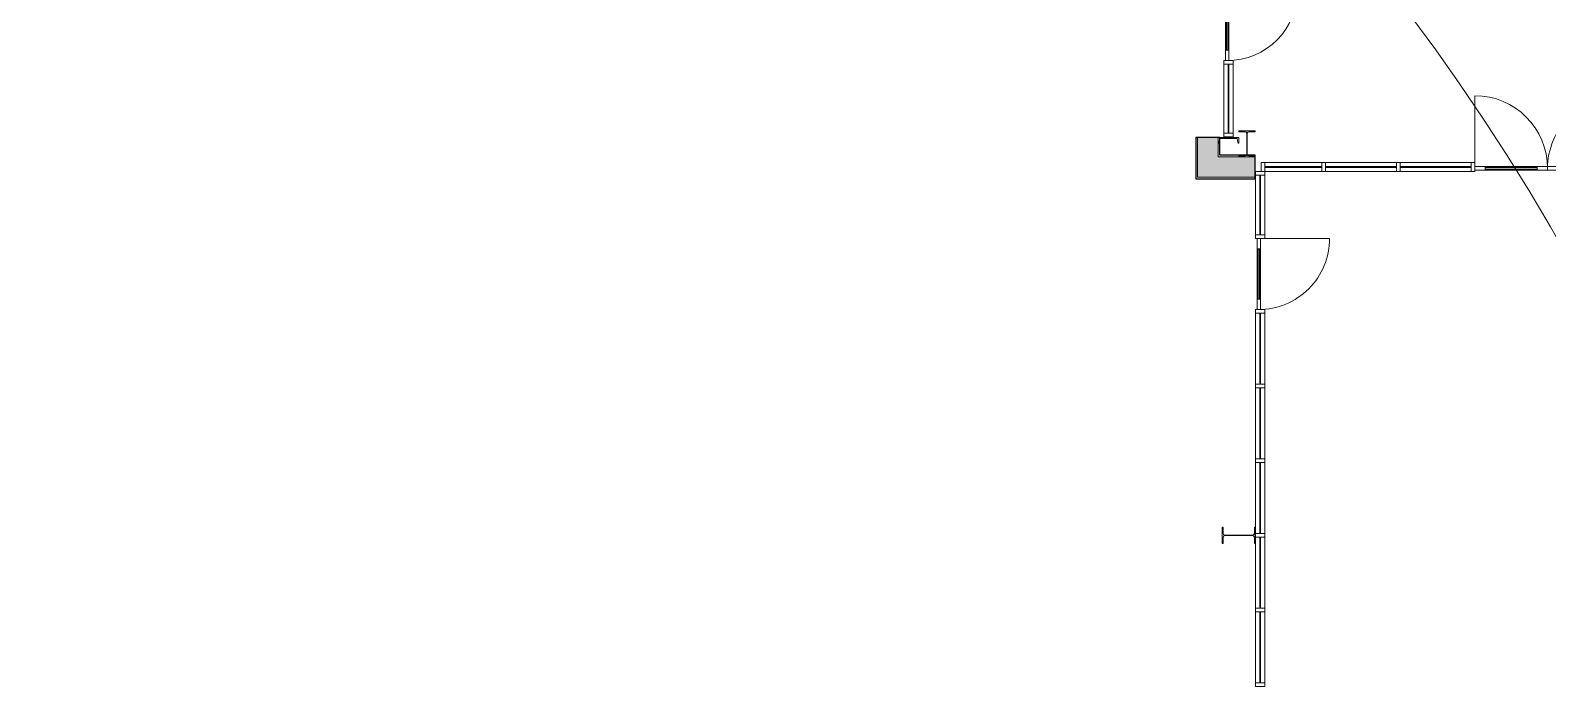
# Model space of a CAD drawing. Header units: inches. Extents: x 1 to 27263, y -26002 to 5769.
# Drawn here: x 22205 to 22941, y -22615 to -22298 of the extents above; entities that cross this region are included whole.
import ezdxf

# ---------------------------------------------------------------- set-up
doc = ezdxf.new("R2010")
doc.units = ezdxf.units.IN
doc.header["$MEASUREMENT"] = 0
for name, color, linetype, lineweight in [('A-DOOR', 31, 'Continuous', 9), ('A-GLAZ-CURT', 52, 'Continuous', 9), ('A-GLAZ-CWMG', 51, 'Continuous', 9), ('A-WALL', 113, 'Continuous', 9), ('A-WALL-PATT', 111, 'Continuous', 25), ('G-ANNO-TEXT', 231, 'Continuous', 9), ('L-SITE-WALL', 31, 'Continuous', 9), ('S-COLS', 52, 'Continuous', 9)]:
    doc.layers.add(name, color=color, linetype=linetype, lineweight=lineweight)
pattern_1 = [(161.57, (1.28, 1.28), (-10.24040374, -0.00056827), [0, -72.858, 8.09, 0]), (18.43, (-1.28, 1.28), (-10.24040374, 0.00056827), [0, -72.858, 8.09, 0]), (108.43, (1.28, 1.28), (5.1184649, -25.6019259), [24.282, -56.666]), (71.57, (-1.28, 1.28), (5.1184649, 25.6019259), [24.282, -56.666])]

# ---------------------------------------------------------------- blocks, each defined once
blk = doc.blocks.new('Door_Single_Storefront - one-1305219-Site Plan - Phase 1')
at = {"layer": 'A-DOOR'}
for p, q in [((-17.65625, -1), (-17.65625, 0.75)), ((-17.65625, 0.75), (-12.65625, 0.75)), ((-17.65625, -35.3125), (-17.65625, 0)), ((-12.65625, 0.75), (-12.65625, -1)), ((12.65625, 0.75), (-12.65625, 0.75)), ((-12.65625, -0.5), (-12.65625, 0.25)), ((-12.65625, 0.25), (12.65625, 0.25)), ((12.65625, -1), (12.65625, 0.75)), ((12.65625, 0.75), (17.65625, 0.75)), ((12.65625, 0.25), (12.65625, -0.5)), ((17.65625, 0.75), (17.65625, -1)), ((-12.65625, -1), (-17.65625, -1)), ((12.65625, -0.5), (-12.65625, -0.5)), ((-12.65625, -1), (12.65625, -1)), ((17.65625, -1), (12.65625, -1))]:
    blk.add_line(p, q, dxfattribs=at)
blk.add_arc((-17.65625, 0), 35.3125, 270, 0, dxfattribs=at)
blk = doc.blocks.new('Door_Single_Storefront - one-1305214-Site Plan - Phase 1')
at = {"layer": 'A-DOOR'}
for p, q in [((-17.65625, 35.3125), (-17.65625, 0)), ((-12.65625, 1), (-17.65625, 1)), ((-17.65625, 1), (-17.65625, -0.75)), ((-12.65625, -0.75), (-12.65625, 1)), ((-12.65625, 1), (12.65625, 1)), ((12.65625, 0.5), (-12.65625, 0.5)), ((-12.65625, 0.5), (-12.65625, -0.25)), ((17.65625, 1), (12.65625, 1)), ((12.65625, 1), (12.65625, -0.75)), ((12.65625, -0.25), (12.65625, 0.5)), ((17.65625, -0.75), (17.65625, 1)), ((-17.65625, -0.75), (-12.65625, -0.75)), ((-12.65625, -0.25), (12.65625, -0.25)), ((12.65625, -0.75), (-12.65625, -0.75)), ((12.65625, -0.75), (17.65625, -0.75))]:
    blk.add_line(p, q, dxfattribs=at)
blk.add_arc((-17.65625, 0), 35.3125, 360, 90, dxfattribs=at)
blk = doc.blocks.new('System Panel - Interior Glazing-1220293-Site Plan - Phase 1')
at = {"layer": 'A-GLAZ-CURT'}
for p, q in [((17.21875, -0.5625), (-17.21875, -0.5625)), ((-17.21875, -0.5625), (-17.21875, -0.9375)), ((-17.21875, -0.9375), (17.21875, -0.9375)), ((17.21875, -0.9375), (17.21875, -0.5625))]:
    blk.add_line(p, q, dxfattribs=at)
blk = doc.blocks.new('System Panel - Interior Glazing-1316041-Site Plan - Phase 1')
at = {"layer": 'A-GLAZ-CURT'}
for p, q in [((13.84375, -0.5625), (-13.84375, -0.5625)), ((-13.84375, -0.5625), (-13.84375, -0.9375)), ((-13.84375, -0.9375), (13.84375, -0.9375)), ((13.84375, -0.9375), (13.84375, -0.5625))]:
    blk.add_line(p, q, dxfattribs=at)
blk = doc.blocks.new('Rectangular Mullion - Interior 1_75_ x 4_5_-V63-Site Plan - Phase 1')
at = {"layer": 'A-GLAZ-CWMG'}
for p, q in [((24027.64, -22362.3), (24062.08, -22362.3)), ((24027.64, -22366.8), (24062.08, -22366.8))]:
    blk.add_line(p, q, dxfattribs=at)
blk = doc.blocks.new('Rectangular Mullion - Interior 1_75_ x 4_5_-1179494-Site Plan - Phase 1')
at = {"layer": 'A-GLAZ-CWMG'}
for p, q in [((24570.45, -22362.3), (24604.89, -22362.3)), ((24570.45, -22366.8), (24604.89, -22366.8))]:
    blk.add_line(p, q, dxfattribs=at)
blk = doc.blocks.new('Rectangular Mullion - Interior 1_75_ x 4_5_-1316040-Site Plan - Phase 1')
at = {"layer": 'A-GLAZ-CWMG'}
for p, q in [((22804.02, -22362.3), (22831.7, -22362.3)), ((22804.02, -22366.8), (22831.7, -22366.8))]:
    blk.add_line(p, q, dxfattribs=at)
blk = doc.blocks.new('Rectangular Mullion - Interior 1_75_ x 4_5_-1220297-Site Plan - Phase 1')
at = {"layer": 'A-GLAZ-CWMG', "lineweight": 13}
for p, q in [((-1.75, 3), (0, 3)), ((-1.75, -1.5), (-1.75, 3)), ((0, 3), (0, -1.5)), ((0, -1.5), (-1.75, -1.5))]:
    blk.add_line(p, q, dxfattribs=at)
blk = doc.blocks.new('Rectangular Mullion - Interior 1_75_ x 4_5_-1220290-Site Plan - Phase 1')
at = {"layer": 'A-GLAZ-CWMG', "lineweight": 13}
for p, q in [((-0.875, 3), (0.875, 3)), ((-0.875, -1.5), (-0.875, 3)), ((0.875, 3), (0.875, -1.5)), ((0.875, -1.5), (-0.875, -1.5))]:
    blk.add_line(p, q, dxfattribs=at)
blk = doc.blocks.new('System Panel - Interior Glazing-1220302-Site Plan - Phase 1')
at = {"layer": 'A-GLAZ-CURT'}
for p, q in [((16.71875, -0.5625), (-16.71875, -0.5625)), ((-16.71875, -0.5625), (-16.71875, -0.9375)), ((-16.71875, -0.9375), (16.71875, -0.9375)), ((16.71875, -0.9375), (16.71875, -0.5625))]:
    blk.add_line(p, q, dxfattribs=at)
blk = doc.blocks.new('Door_Single_Storefront - one-1305252-Site Plan - Phase 1')
at = {"layer": 'A-DOOR'}
for p, q in [((-17.21875, 34.4375), (-17.21875, 0)), ((-12.21875, 1), (-17.21875, 1)), ((-17.21875, 1), (-17.21875, -0.75)), ((-12.21875, -0.75), (-12.21875, 1)), ((-12.21875, 1), (12.21875, 1)), ((12.21875, 0.5), (-12.21875, 0.5)), ((-12.21875, 0.5), (-12.21875, -0.25)), ((17.21875, 1), (12.21875, 1)), ((12.21875, 1), (12.21875, -0.75)), ((12.21875, -0.25), (12.21875, 0.5)), ((17.21875, -0.75), (17.21875, 1)), ((-17.21875, -0.75), (-12.21875, -0.75)), ((-12.21875, -0.25), (12.21875, -0.25)), ((12.21875, -0.75), (-12.21875, -0.75)), ((12.21875, -0.75), (17.21875, -0.75))]:
    blk.add_line(p, q, dxfattribs=at)
blk.add_arc((-17.21875, 0), 34.4375, 360, 90, dxfattribs=at)
blk = doc.blocks.new('Rectangular Mullion - Interior 1_75_ x 4_5_-V64-Site Plan - Phase 1')
at = {"layer": 'A-GLAZ-CWMG'}
for p, q in [((22784.14, -21145.68), (22784.14, -21179.12)), ((22788.64, -21145.68), (22788.64, -21179.12))]:
    blk.add_line(p, q, dxfattribs=at)
blk = doc.blocks.new('Rectangular Mullion - Interior 1_75_ x 4_5_-1220298-Site Plan - Phase 1')
at = {"layer": 'A-GLAZ-CWMG', "lineweight": 13}
for p, q in [((0, 3), (-1.75, 3)), ((-1.75, 3), (-1.75, -1.5)), ((0, -1.5), (0, 3)), ((-1.75, -1.5), (0, -1.5))]:
    blk.add_line(p, q, dxfattribs=at)
blk = doc.blocks.new('System Panel - Interior Glazing-1316223-Site Plan - Phase 1')
at = {"layer": 'A-GLAZ-CURT'}
for p, q in [((14.4375, 0.9375), (-14.4375, 0.9375)), ((-14.4375, 0.9375), (-14.4375, 0.5625)), ((-14.4375, 0.5625), (14.4375, 0.5625)), ((14.4375, 0.5625), (14.4375, 0.9375))]:
    blk.add_line(p, q, dxfattribs=at)
blk = doc.blocks.new('Rectangular Mullion - Interior 1_75_ x 4_5_-1316220-Site Plan - Phase 1')
at = {"layer": 'A-GLAZ-CWMG'}
for p, q in [((22799.52, -22397.43), (22799.52, -22368.55)), ((22804.02, -22397.43), (22804.02, -22368.55))]:
    blk.add_line(p, q, dxfattribs=at)
blk = doc.blocks.new('Rectangular Mullion - Interior 1_75_ x 4_5_-1220308-Site Plan - Phase 1')
at = {"layer": 'A-GLAZ-CWMG', "lineweight": 13}
for p, q in [((0, 1.5), (-1.75, 1.5)), ((-1.75, 1.5), (-1.75, -3)), ((0, -3), (0, 1.5)), ((-1.75, -3), (0, -3))]:
    blk.add_line(p, q, dxfattribs=at)
blk = doc.blocks.new('Rectangular Mullion - Interior 1_75_ x 4_5_-1220285-Site Plan - Phase 1')
at = {"layer": 'A-GLAZ-CWMG', "lineweight": 13}
for p, q in [((-0.875, 1.5), (0.875, 1.5)), ((-0.875, -3), (-0.875, 1.5)), ((0.875, 1.5), (0.875, -3)), ((0.875, -3), (-0.875, -3))]:
    blk.add_line(p, q, dxfattribs=at)
blk = doc.blocks.new('System Panel - Interior Glazing-1220306-Site Plan - Phase 1')
at = {"layer": 'A-GLAZ-CURT'}
for p, q in [((17.21875, 0.9375), (-17.21875, 0.9375)), ((-17.21875, 0.9375), (-17.21875, 0.5625)), ((-17.21875, 0.5625), (17.21875, 0.5625)), ((17.21875, 0.5625), (17.21875, 0.9375))]:
    blk.add_line(p, q, dxfattribs=at)
blk = doc.blocks.new('Rectangular Mullion - Interior 1_75_ x 4_5_-1314717-Site Plan - Phase 1')
at = {"layer": 'A-GLAZ-CWMG'}
for p, q in [((22799.52, -22542.18), (22799.52, -22507.74)), ((22804.02, -22542.18), (22804.02, -22507.74))]:
    blk.add_line(p, q, dxfattribs=at)
blk = doc.blocks.new('Rectangular Mullion - Interior 1_75_ x 4_5_-1314720-Site Plan - Phase 1')
at = {"layer": 'A-GLAZ-CWMG', "lineweight": 13}
for p, q in [((-0.875, 1.5), (0.875, 1.5)), ((-0.875, -3), (-0.875, 1.5)), ((0.875, 1.5), (0.875, -3)), ((0.875, -3), (-0.875, -3))]:
    blk.add_line(p, q, dxfattribs=at)
blk = doc.blocks.new('Door_Single_Storefront - one-1315443-Site Plan - Phase 1')
at = {"layer": 'A-DOOR'}
for p, q in [((-17.21875, 34.4375), (-17.21875, 0)), ((-12.21875, 1), (-17.21875, 1)), ((-17.21875, 1), (-17.21875, -0.75)), ((-12.21875, -0.75), (-12.21875, 1)), ((-12.21875, 1), (12.21875, 1)), ((12.21875, 0.5), (-12.21875, 0.5)), ((-12.21875, 0.5), (-12.21875, -0.25)), ((17.21875, 1), (12.21875, 1)), ((12.21875, 1), (12.21875, -0.75)), ((12.21875, -0.25), (12.21875, 0.5)), ((17.21875, -0.75), (17.21875, 1)), ((-17.21875, -0.75), (-12.21875, -0.75)), ((-12.21875, -0.25), (12.21875, -0.25)), ((12.21875, -0.75), (-12.21875, -0.75)), ((12.21875, -0.75), (17.21875, -0.75))]:
    blk.add_line(p, q, dxfattribs=at)
blk.add_arc((-17.21875, 0), 34.4375, 360, 90, dxfattribs=at)
blk = doc.blocks.new('Rectangular Mullion - Interior 1_75_ x 4_5_-1315442-Site Plan - Phase 1')
at = {"layer": 'A-GLAZ-CWMG'}
for p, q in [((22799.52, -22469.8), (22799.52, -22435.37)), ((22804.02, -22469.8), (22804.02, -22435.37))]:
    blk.add_line(p, q, dxfattribs=at)

msp = doc.modelspace()

# ---------------------------------------------------------------- hatches: boundary and pattern name
at = {"layer": 'A-WALL-PATT', "lineweight": 9}
h = msp.add_hatch(dxfattribs=at)
h.set_pattern_fill('FP_10', color=256, style=0, pattern_type=2)
h.set_pattern_definition(pattern_1)
h.paths.add_polyline_path([(22781.389225, -22359.55281), (22781.389225, -22350.17781), (22771.389225, -22350.17781), (22771.389225, -22359.55281), (22779.278416, -22359.55281)], flags=0)
h.paths.add_polyline_path([(22781.389225, -22276.55281), (22781.389225, -21385.17781), (22771.389225, -21385.17781), (22771.389225, -22276.55281)], flags=0)
h.paths.add_polyline_path([(22771.389225, -21143.67781), (22781.389225, -21143.67781), (22781.28085, -21140.83781), (22773.390225, -21140.83781), (22773.390225, -21134.30281), (22771.389225, -21134.30281), (22771.389225, -21140.83781)], flags=0)
h = msp.add_hatch(dxfattribs=at)
h.set_pattern_fill('FP_10', color=256, style=0, pattern_type=2)
h.set_pattern_definition(pattern_1)
h.paths.add_polyline_path([(25739.515225, -22369.55281), (25739.515225, -22359.55281), (25737.125225, -22359.662185), (25737.125225, -22369.55281)], flags=0)
h.paths.add_polyline_path([(25565.155225, -22369.55281), (25565.155225, -22359.55281), (25562.765225, -22359.662185), (25562.765225, -22369.55281)], flags=0)
h.paths.add_polyline_path([(25482.265225, -22369.55281), (25482.265225, -22359.55281), (25479.875225, -22359.662185), (25479.875225, -22369.55281)], flags=0)
h.paths.add_polyline_path([(25163.155225, -22369.55281), (25163.155225, -22359.55281), (25160.765225, -22359.662185), (25160.765225, -22369.55281)], flags=0)
h.paths.add_polyline_path([(25118.765225, -22369.55281), (25118.765225, -22359.55281), (25116.375225, -22359.662185), (25116.375225, -22369.55281)], flags=0)
h.paths.add_polyline_path([(24921.905225, -22369.55281), (24921.905225, -22359.55281), (24919.515225, -22359.662185), (24919.515225, -22369.55281)], flags=0)
h.paths.add_polyline_path([(24842.890225, -22369.55281), (24842.890225, -22359.55281), (24840.500225, -22359.665083), (24840.500225, -22369.55281)], flags=0)
h.paths.add_polyline_path([(24632.405225, -22369.55281), (24632.405225, -22359.55281), (24630.015225, -22359.662185), (24630.015225, -22369.55281)], flags=0)
h.paths.add_polyline_path([(22799.390225, -22369.55281), (22799.390225, -22359.55281), (22771.389225, -22359.55281), (22771.389225, -22369.55281), (22779.278416, -22369.55281)], flags=0)
at = {"layer": 'S-COLS'}
h = msp.add_hatch(dxfattribs=at)
h.set_pattern_fill('FP_8', color=256, style=0, pattern_type=2)
h.set_pattern_definition([(45, (0, 0), (-25.342707, 25.342707), []), (45, (0, 38.4), (-25.342707, 25.342707), [])])
h.paths.add_polyline_path([(22798.956632, -22547.05281), (22799.390225, -22547.05281), (22799.390225, -22539.05281), (22798.956632, -22539.05281), (22798.956632, -22542.216873), (22798.754123, -22542.705771), (22798.265225, -22542.908279), (22784.515225, -22542.908279), (22784.026327, -22542.705771), (22783.823819, -22542.216873), (22783.823819, -22539.05281), (22783.390225, -22539.05281), (22783.390225, -22547.05281), (22783.823819, -22547.05281), (22783.823819, -22543.888748), (22784.026327, -22543.39985), (22784.515225, -22543.197342), (22798.265225, -22543.197342), (22798.754123, -22543.39985), (22798.956632, -22543.888748)], flags=0)

# ---------------------------------------------------------------- linework, layer by layer
at = {"layer": 'A-WALL'}
for p, q in [((22771.389225, -22369.55281), (22771.389225, -22350.17781)), ((22781.389225, -22350.17781), (22781.389225, -22359.55281)), ((22781.389225, -22359.55281), (22799.390225, -22359.55281)), ((22771.389225, -22369.55281), (22799.390225, -22369.55281))]:
    msp.add_line(p, q, dxfattribs=at)
at = {"layer": 'G-ANNO-TEXT', "color": 145}
msp.add_arc((22048.068449, -22914.173882), 1034.995199, 23.306882938, 95.11554283, dxfattribs=at)
at = {"layer": 'L-SITE-WALL', "lineweight": 25}
for p, q in [((22770.639225, -22350.17781), (22770.639225, -22370.30281)), ((22782.139225, -22350.17781), (22770.639225, -22350.17781)), ((22782.139225, -22358.80281), (22782.139225, -22350.17781)), ((22799.390225, -22358.80281), (22782.139225, -22358.80281)), ((22799.390225, -22370.30281), (22799.390225, -22358.80281)), ((22770.639225, -22370.30281), (22799.390225, -22370.30281))]:
    msp.add_line(p, q, dxfattribs=at)
at = {"layer": 'S-COLS', "lineweight": 15}
for p, q in [((22799.390225, -22347.05281), (22791.390225, -22347.05281)), ((22791.390225, -22347.05281), (22791.390225, -22347.486404)), ((22791.390225, -22347.486404), (22794.554288, -22347.486404)), ((22795.245694, -22348.17781), (22795.245694, -22358.42781)), ((22795.534757, -22358.42781), (22795.534757, -22348.17781)), ((22796.226163, -22347.486404), (22799.390225, -22347.486404)), ((22799.390225, -22347.486404), (22799.390225, -22347.05281)), ((22791.389225, -22350.17781), (22781.389225, -22350.17781)), ((22781.389225, -22350.17781), (22781.389225, -22353.06781)), ((22781.825225, -22352.63181), (22782.130591, -22350.70381)), ((22782.130591, -22350.70381), (22790.64786, -22350.70381)), ((22790.64786, -22350.70381), (22790.953225, -22352.63181)), ((22791.389225, -22353.06781), (22791.389225, -22350.17781)), ((22794.554288, -22359.119217), (22791.390225, -22359.119217)), ((22791.390225, -22359.119217), (22791.390225, -22359.55281)), ((22791.390225, -22359.55281), (22799.390225, -22359.55281)), ((22799.390225, -22359.119217), (22796.226163, -22359.119217)), ((22799.390225, -22359.55281), (22799.390225, -22359.119217)), ((22783.823819, -22539.05281), (22783.390225, -22539.05281)), ((22783.390225, -22539.05281), (22783.390225, -22547.05281)), ((22783.823819, -22542.216873), (22783.823819, -22539.05281)), ((22799.390225, -22539.05281), (22798.956632, -22539.05281)), ((22798.956632, -22539.05281), (22798.956632, -22542.216873)), ((22799.390225, -22547.05281), (22799.390225, -22539.05281)), ((22783.390225, -22547.05281), (22783.823819, -22547.05281)), ((22783.823819, -22547.05281), (22783.823819, -22543.888748)), ((22798.265225, -22542.908279), (22784.515225, -22542.908279)), ((22784.515225, -22543.197342), (22798.265225, -22543.197342)), ((22798.956632, -22543.888748), (22798.956632, -22547.05281)), ((22798.956632, -22547.05281), (22799.390225, -22547.05281))]:
    msp.add_line(p, q, dxfattribs=at)
for centre, radius, start, end in [((22794.554288, -22348.17781), 0.691406, 0, 90), ((22796.226163, -22348.17781), 0.691406, 90, 180), ((22781.389225, -22352.63181), 0.436, 270.000000011, 0.000000011), ((22791.389225, -22352.63181), 0.436, 180.000000011, 270.000000011), ((22794.554288, -22358.42781), 0.691406, 270, 0), ((22796.226163, -22358.42781), 0.691406, 180, 270), ((22784.515225, -22542.216873), 0.691406, 180, 270), ((22784.515225, -22543.888748), 0.691406, 90, 180), ((22798.265225, -22542.216873), 0.691406, 270, 0), ((22798.265225, -22543.888748), 0.691406, 0, 90)]:
    msp.add_arc(centre, radius, start, end, dxfattribs=at)

# ---------------------------------------------------------------- block references
at = {"layer": 'A-DOOR'}
for name, p, rotation in [('Door_Single_Storefront - one-1305252-Site Plan - Phase 1', (22785.639225, -22295.77156), 270), ('Door_Single_Storefront - one-1305219-Site Plan - Phase 1', (22958.796475, -22365.30281), 180), ('Door_Single_Storefront - one-1315443-Site Plan - Phase 1', (22801.015225, -22416.39656), 270.0000000000069)]:
    msp.add_blockref(name, p, dxfattribs=dict(at, rotation=rotation))
msp.add_blockref('Door_Single_Storefront - one-1305214-Site Plan - Phase 1', (22923.483975, -22365.30281), dxfattribs=at)
at = {"layer": 'A-GLAZ-CURT'}
for name, p, rotation in [('System Panel - Interior Glazing-1220302-Site Plan - Phase 1', (22785.639225, -22331.45906), 90), ('System Panel - Interior Glazing-1316223-Site Plan - Phase 1', (22801.015225, -22382.99031), 270.0000000000069), ('System Panel - Interior Glazing-1316041-Site Plan - Phase 1', (22817.858975, -22365.30281), 180), ('System Panel - Interior Glazing-1220293-Site Plan - Phase 1', (22850.671475, -22365.30281), 180), ('System Panel - Interior Glazing-1220293-Site Plan - Phase 1', (22886.858975, -22365.30281), 180), ('System Panel - Interior Glazing-1220306-Site Plan - Phase 1', (22801.015225, -22452.58406), 270.0000000000069), ('System Panel - Interior Glazing-1220306-Site Plan - Phase 1', (22801.015225, -22488.77156), 270.0000000000069), ('System Panel - Interior Glazing-1220306-Site Plan - Phase 1', (22801.015225, -22524.95906), 270.0000000000069), ('System Panel - Interior Glazing-1220306-Site Plan - Phase 1', (22801.015225, -22561.14656), 270.0000000000069), ('System Panel - Interior Glazing-1220306-Site Plan - Phase 1', (22801.015225, -22597.33406), 270.0000000000069)]:
    msp.add_blockref(name, p, dxfattribs=dict(at, rotation=rotation))
at = {"layer": 'A-GLAZ-CWMG', "extrusion": (0, 0, -1)}
for name, p, rotation in [('Rectangular Mullion - Interior 1_75_ x 4_5_-1220290-Site Plan - Phase 1', (-22785.639225, -22313.86531), 90), ('Rectangular Mullion - Interior 1_75_ x 4_5_-1314720-Site Plan - Phase 1', (-22801.015225, -22398.30281), 269.9999999999931), ('Rectangular Mullion - Interior 1_75_ x 4_5_-1314720-Site Plan - Phase 1', (-22801.015225, -22434.49031), 269.9999999999931), ('Rectangular Mullion - Interior 1_75_ x 4_5_-1314720-Site Plan - Phase 1', (-22801.015225, -22470.67781), 269.9999999999931), ('Rectangular Mullion - Interior 1_75_ x 4_5_-1314720-Site Plan - Phase 1', (-22801.015225, -22506.86531), 269.9999999999931), ('Rectangular Mullion - Interior 1_75_ x 4_5_-1314720-Site Plan - Phase 1', (-22801.015225, -22543.05281), 269.9999999999931), ('Rectangular Mullion - Interior 1_75_ x 4_5_-1314720-Site Plan - Phase 1', (-22801.015225, -22579.24031), 269.9999999999931), ('Rectangular Mullion - Interior 1_75_ x 4_5_-1220285-Site Plan - Phase 1', (-22801.015225, -22615.42781), 269.9999999999931)]:
    msp.add_blockref(name, p, dxfattribs=dict(at, rotation=rotation))
at = {"layer": 'A-GLAZ-CWMG'}
for name, p in [('Rectangular Mullion - Interior 1_75_ x 4_5_-V64-Site Plan - Phase 1', (0, -1169.0625)), ('Rectangular Mullion - Interior 1_75_ x 4_5_-1316040-Site Plan - Phase 1', (0, 0)), ('Rectangular Mullion - Interior 1_75_ x 4_5_-1179494-Site Plan - Phase 1', (-1737, 0)), ('Rectangular Mullion - Interior 1_75_ x 4_5_-V63-Site Plan - Phase 1', (-1158, 0)), ('Rectangular Mullion - Interior 1_75_ x 4_5_-1316220-Site Plan - Phase 1', (0, 0)), ('Rectangular Mullion - Interior 1_75_ x 4_5_-1315442-Site Plan - Phase 1', (0, 0)), ('Rectangular Mullion - Interior 1_75_ x 4_5_-1314717-Site Plan - Phase 1', (0, 36.1875)), ('Rectangular Mullion - Interior 1_75_ x 4_5_-1314717-Site Plan - Phase 1', (0, 0)), ('Rectangular Mullion - Interior 1_75_ x 4_5_-1314717-Site Plan - Phase 1', (0, -36.1875)), ('Rectangular Mullion - Interior 1_75_ x 4_5_-1314717-Site Plan - Phase 1', (0, -72.375))]:
    msp.add_blockref(name, p, dxfattribs=at)
for name, p, rotation in [('Rectangular Mullion - Interior 1_75_ x 4_5_-1220298-Site Plan - Phase 1', (22785.639225, -22349.92781), 270), ('Rectangular Mullion - Interior 1_75_ x 4_5_-1220308-Site Plan - Phase 1', (22801.015225, -22366.80281), 90.00000000000688)]:
    msp.add_blockref(name, p, dxfattribs=dict(at, rotation=rotation))
at = {"layer": 'A-GLAZ-CWMG', "extrusion": (0, 0, -1)}
for name, p in [('Rectangular Mullion - Interior 1_75_ x 4_5_-1220297-Site Plan - Phase 1', (-22802.265225, -22365.30281)), ('Rectangular Mullion - Interior 1_75_ x 4_5_-1220290-Site Plan - Phase 1', (-22832.577725, -22365.30281)), ('Rectangular Mullion - Interior 1_75_ x 4_5_-1220290-Site Plan - Phase 1', (-22868.765225, -22365.30281)), ('Rectangular Mullion - Interior 1_75_ x 4_5_-1220290-Site Plan - Phase 1', (-22904.952725, -22365.30281))]:
    msp.add_blockref(name, p, dxfattribs=at)

doc.saveas('drawing.dxf')
